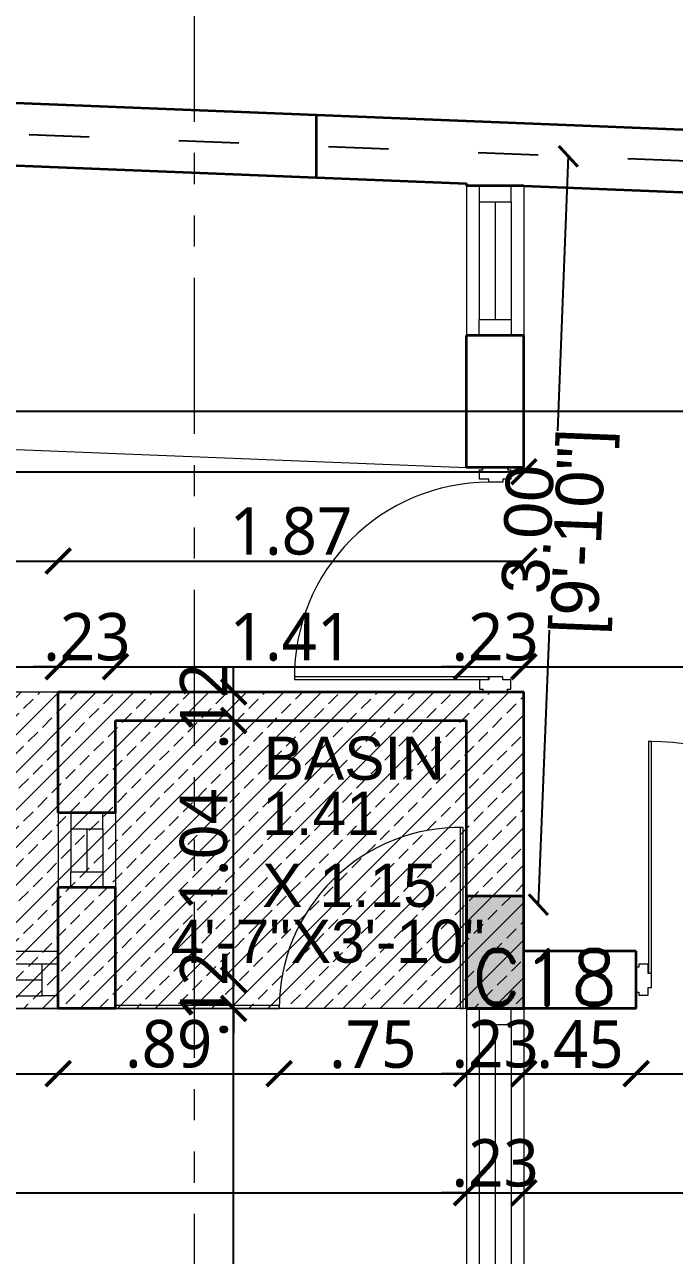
# Model space of a CAD drawing. Extents: x 2450 to 2649, y -7 to 131.
# Drawn here: x 2466.251 to 2468.853, y 123.506 to 128.436 of the extents above; entities that cross this region are included whole.
import ezdxf
from ezdxf.enums import TextEntityAlignment as Align

# ---------------------------------------------------------------- set-up
doc = ezdxf.new("R2010")
doc.units = 0
doc.header["$MEASUREMENT"] = 0
doc.header["$PDMODE"] = 34
for name, pattern in [('ACAD_ISO03W100', [30, 12, -18]), ('HIDDEN', [0.375, 0.25, -0.125]), ('PHANTOM2', [1.25, 0.625, -0.125, 0.125, -0.125, 0.125, -0.125])]:
    doc.linetypes.add(name, pattern=pattern)
doc.layers.add('BAS LINE', color=130, linetype='Continuous')
for name, color, linetype, lineweight in [('COLUMN', 5, 'Continuous', 35), ('DOOR-WINDOW', 35, 'Continuous', 13), ('KRB-R.C.C. COLUMN TEXT', 240, 'Continuous', 0), ('PLOT', 230, 'Continuous', 35), ('SECTION LINE', 3, 'PHANTOM2', 5), ('TEXT-1', 7, 'Continuous', 9), ('WALL', 30, 'Continuous', 35), ('WINDOW-LINE', 25, 'Continuous', 9)]:
    doc.layers.add(name, color=color, linetype=linetype, lineweight=lineweight)
for name, color, linetype, lineweight, true_color in [('COULMN HATCH', 7, 'Continuous', 13, 0xadadad), ('DIM_1', 7, 'Continuous', 13, 0x000000), ('flower bed', 7, 'Continuous', 20, 0x737373), ('HEATCH BEAM BOTTOM', 7, 'Continuous', 13, 0x92bdc9), ('R.C.C PROJATION', 7, 'HIDDEN', 13, 0xa32900), ('WORKING DIM', 7, 'Continuous', 15, 0x292929)]:
    doc.layers.add(name, color=color, linetype=linetype, lineweight=lineweight, true_color=true_color)
doc.styles.add('AR', font='arial.ttf')
doc.styles.add('ARIAL', font='arial.ttf')
doc.styles.add('ROMAND', font='romand.shx')
doc.styles.get("Standard").update_dxf_attribs({"font": 'malgunsl.ttf'})
doc.dimstyles.new('2310', dxfattribs={"dimtxt": 0.19, "dimasz": 0.08, "dimexe": 0.18, "dimexo": 0.0625, "dimgap": 0.005, "dimtad": 0, "dimzin": 0, "dimdsep": 46, "dimtxsty": 'AR', "dimblk": 'ARCHTICK', "dimcen": 0.09, "dimse1": 1, "dimse2": 1, "dimaunit": 1, "dimadec": 4, "dimazin": 0, "dimtfac": 1, "dimtofl": 0, "dimtmove": 0, "dimatfit": 3, "dimfxl": 0.18, "dimtolj": 1, "dimtzin": 0, "dimarcsym": 0})
doc.dimstyles.new('R07', dxfattribs={"dimtxt": 0.19, "dimasz": 0.1, "dimexe": 0.18, "dimexo": 0.0625, "dimgap": 0.02, "dimtad": 1, "dimzin": 4, "dimdsep": 46, "dimtxsty": 'Standard', "dimblk": 'ARCHTICK', "dimcen": 0, "dimse1": 1, "dimse2": 1, "dimclrd": 256, "dimclre": 48, "dimclrt": 256, "dimadec": 0, "dimazin": 0, "dimtm": 1e-09, "dimtfac": 1, "dimtix": 1, "dimtmove": 1, "dimatfit": 3, "dimfxl": 0.18, "dimtolj": 1, "dimtzin": 0, "dimlwe": 15, "dimarcsym": 0})

# ---------------------------------------------------------------- blocks, each defined once
blk = doc.blocks.new('*U24')
at = {"layer": 'WINDOW-LINE'}
for p, q in [((175536.9, -38809.01), (175536.9, -38700.03)), ((175545.9, -38809.01), (175545.9, -38700.03))]:
    blk.add_line(p, q, dxfattribs=at)
at = {"layer": 'WINDOW-LINE', "color": 35, "true_color": 0x9d754d}
for p, q in [((175538.9, -38806.51), (175538.9, -38702.53)), ((175543.9, -38806.51), (175543.9, -38702.53))]:
    blk.add_line(p, q, dxfattribs=at)
at = {"layer": 'WINDOW-LINE', "color": 4, "true_color": 0x24ffff}
blk.add_line((175541.4, -38806.51), (175541.4, -38702.53), dxfattribs=at)
at = {"layer": 'WINDOW-LINE'}
for points in [[(175536.9, -38700.03), (175545.9, -38700.03), (175545.9, -38700.03), (175536.9, -38700.03)], [(175536.9, -38809.01), (175545.9, -38809.01), (175545.9, -38809.01), (175536.9, -38809.01)]]:
    blk.add_lwpolyline(points, close=True, dxfattribs=at)
at = {"layer": 'WINDOW-LINE', "color": 35, "true_color": 0x9d754d}
for points in [[(175538.9, -38700.03), (175543.9, -38700.03), (175543.9, -38702.53), (175538.9, -38702.53)], [(175538.9, -38809.01), (175543.9, -38809.01), (175543.9, -38806.51), (175538.9, -38806.51)]]:
    blk.add_lwpolyline(points, close=True, dxfattribs=at)
blk = doc.blocks.new('*U44')
at = {"layer": 'DOOR-WINDOW'}
for points in [[(2075.8136, -39.8247), (2075.7136, -39.8247), (2075.7136, -39.8143), (2075.7011, -39.8143), (2075.7011, -39.7768), (2075.7323, -39.7768), (2075.7323, -39.7643), (2075.7886, -39.7643), (2075.7886, -39.7768), (2075.8261, -39.7768), (2075.8261, -39.8143), (2075.8136, -39.8143)], [(2076.728, -39.7755), (2075.7898, -39.7755), (2075.7898, -39.7643), (2076.728, -39.7643), (2076.728, -39.7755)]]:
    blk.add_lwpolyline(points, close=True, dxfattribs=at)
blk.add_arc((2075.7886, -39.7643), 0.9394, 359.6333, 90, dxfattribs=at)
at = {"layer": 'WINDOW-LINE'}
for p, q in [((2075.6488, -36.0147), (2075.6488, -38.8247)), ((2075.8788, -36.0147), (2075.8788, -38.8247))]:
    blk.add_line(p, q, dxfattribs=at)
at = {"layer": 'WINDOW-LINE', "color": 35, "true_color": 0x9d754d}
for p, q in [((2075.6999, -36.0786), (2075.6999, -38.7609)), ((2075.8276, -36.0786), (2075.8276, -38.7609))]:
    blk.add_line(p, q, dxfattribs=at)
at = {"layer": 'WINDOW-LINE', "color": 4, "true_color": 0x24ffff}
blk.add_line((2075.7638, -36.0786), (2075.7638, -38.7609), dxfattribs=at)
at = {"layer": 'WINDOW-LINE'}
for points in [[(2075.6488, -36.0147), (2075.8788, -36.0147), (2075.8788, -36.0147), (2075.6488, -36.0147)], [(2075.6488, -38.8247), (2075.8788, -38.8247), (2075.8788, -38.8247), (2075.6488, -38.8247)]]:
    blk.add_lwpolyline(points, close=True, dxfattribs=at)
at = {"layer": 'WINDOW-LINE', "color": 35, "true_color": 0x9d754d}
for points in [[(2075.6999, -36.0147), (2075.8276, -36.0147), (2075.8276, -36.0786), (2075.6999, -36.0786)], [(2075.6999, -38.8247), (2075.8276, -38.8247), (2075.8276, -38.7609), (2075.6999, -38.7609)]]:
    blk.add_lwpolyline(points, close=True, dxfattribs=at)
blk = doc.blocks.new('*U15')
at = {"layer": 'DOOR-WINDOW'}
for points in [[(0.0492, 0.954), (0.0492, 0.0263), (0.0605, 0.0263), (0.0605, 0.954), (0.0492, 0.954)], [(0, 0.05), (0, -0.05), (0.0105, -0.05), (0.0105, -0.0625), (0.048, -0.0625), (0.048, -0.0313), (0.0605, -0.0313), (0.0605, 0.025), (0.048, 0.025), (0.048, 0.0625), (0.0105, 0.0625), (0.0105, 0.05)], [(1.05, 0.05), (1.05, -0.05), (1.0395, -0.05), (1.0395, -0.0625), (1.002, -0.0625), (1.002, -0.0313), (0.9895, -0.0313), (0.9895, 0.025), (1.002, 0.025), (1.002, 0.0625), (1.0395, 0.0625), (1.0395, 0.05)]]:
    blk.add_lwpolyline(points, close=True, dxfattribs=at)
blk.add_arc((0.0605, 0.025), 0.929, 360, 90.3667, dxfattribs=at)
blk = doc.blocks.new('_ArchTick')
at = {"color": 0, "linetype": 'ByBlock', "const_width": 0.15}
blk.add_lwpolyline([(-0.5, -0.5), (0.5, 0.5)], dxfattribs=at)
blk = doc.blocks.new('*D3258')
at = {"layer": 'DEFPOINTS', "color": 0, "transparency": 16777216}
for p in [(2452.0549, 128.5641), (2476.1273, 128.2606), (2476.101, 127.6014)]:
    blk.add_point(p, dxfattribs=at)
at = {"layer": 'DIM_1', "color": 0, "lineweight": -2, "transparency": 16777216}
for p, q in [((2452.0813, 129.2233), (2463.4105, 128.7697)), ((2476.1273, 128.2606), (2464.7981, 128.7141))]:
    blk.add_line(p, q, dxfattribs=at)
at = {"layer": 'DIM_1', "color": 0, "lineweight": -2, "transparency": 16777216, "xscale": 0.08, "yscale": 0.08, "zscale": 0.08}
for p, rotation in [((2452.0813, 129.2233), 177.707262996254), ((2476.1273, 128.2606), 357.7072629962539)]:
    blk.add_blockref('_ArchTick', p, dxfattribs=dict(at, rotation=rotation))
at = {"layer": 'DIM_1', "color": 0, "transparency": 16777216, "char_height": 0.19, "attachment_point": 5, "rotation": 357.7073, "style": 'AR'}
for s, insert in [('\\A1;24.07', (2464.1084, 128.8439)), ('\\A1;[78\'-11 1/2"]', (2464.0992, 128.614))]:
    blk.add_mtext(s, dxfattribs=dict(at, insert=insert))
blk = doc.blocks.new('*D3266')
at = {"layer": 'DEFPOINTS', "color": 0, "transparency": 16777216}
for p in [(2468.1401, 127.9201), (2468.4281, 127.9086), (2468.0201, 124.9225)]:
    blk.add_point(p, dxfattribs=at)
at = {"layer": 'DIM_1', "color": 0, "lineweight": -2, "transparency": 16777216}
for p, q in [((2468.4281, 127.9086), (2468.3841, 126.8087)), ((2468.3081, 124.911), (2468.3521, 126.0109))]:
    blk.add_line(p, q, dxfattribs=at)
at = {"layer": 'DIM_1', "color": 0, "lineweight": -2, "transparency": 16777216, "xscale": 0.08, "yscale": 0.08, "zscale": 0.08}
for p, rotation in [((2468.4281, 127.9086), 87.70726299626045), ((2468.3081, 124.911), 267.7072629962605)]:
    blk.add_blockref('_ArchTick', p, dxfattribs=dict(at, rotation=rotation))
at = {"layer": 'DIM_1', "color": 0, "transparency": 16777216, "char_height": 0.19, "attachment_point": 5, "rotation": 87.7073, "style": 'AR'}
for s, insert in [('\\A1;[9\'-10"]', (2468.4948, 126.4047)), ('\\A1;3.00', (2468.2661, 126.4139))]:
    blk.add_mtext(s, dxfattribs=dict(at, insert=insert))
blk = doc.blocks.new('*U14')
at = {"layer": 'DOOR-WINDOW'}
for points in [[(0.0492, 0.804), (0.0492, 0.0263), (0.0605, 0.0263), (0.0605, 0.804), (0.0492, 0.804)], [(0, 0.05), (0, -0.05), (0.0105, -0.05), (0.0105, -0.0625), (0.048, -0.0625), (0.048, -0.0313), (0.0605, -0.0313), (0.0605, 0.025), (0.048, 0.025), (0.048, 0.0625), (0.0105, 0.0625), (0.0105, 0.05)], [(0.9, 0.05), (0.9, -0.05), (0.8895, -0.05), (0.8895, -0.0625), (0.852, -0.0625), (0.852, -0.0313), (0.8395, -0.0313), (0.8395, 0.025), (0.852, 0.025), (0.852, 0.0625), (0.8895, 0.0625), (0.8895, 0.05)]]:
    blk.add_lwpolyline(points, close=True, dxfattribs=at)
blk.add_arc((0.0605, 0.025), 0.779, 360, 90.3667, dxfattribs=at)
blk = doc.blocks.new('*U49')
at = {"layer": 'WINDOW-LINE'}
for p, q in [((175536.9, -38711.77), (175536.9, -38700.03)), ((175545.9, -38711.77), (175545.9, -38700.03))]:
    blk.add_line(p, q, dxfattribs=at)
at = {"layer": 'WINDOW-LINE', "color": 35, "true_color": 0x9d754d}
for p, q in [((175538.9, -38709.27), (175538.9, -38702.53)), ((175543.9, -38709.27), (175543.9, -38702.53))]:
    blk.add_line(p, q, dxfattribs=at)
at = {"layer": 'WINDOW-LINE', "color": 4, "true_color": 0x24ffff}
blk.add_line((175541.4, -38709.27), (175541.4, -38702.53), dxfattribs=at)
at = {"layer": 'WINDOW-LINE'}
for points in [[(175536.9, -38700.03), (175545.9, -38700.03), (175545.9, -38700.03), (175536.9, -38700.03)], [(175536.9, -38711.77), (175545.9, -38711.77), (175545.9, -38711.77), (175536.9, -38711.77)]]:
    blk.add_lwpolyline(points, close=True, dxfattribs=at)
at = {"layer": 'WINDOW-LINE', "color": 35, "true_color": 0x9d754d}
for points in [[(175538.9, -38700.03), (175543.9, -38700.03), (175543.9, -38702.53), (175538.9, -38702.53)], [(175538.9, -38711.77), (175543.9, -38711.77), (175543.9, -38709.27), (175538.9, -38709.27)]]:
    blk.add_lwpolyline(points, close=True, dxfattribs=at)
blk = doc.blocks.new('*U51')
at = {"layer": 'WINDOW-LINE'}
for p, q in [((175536.9, -38711.77), (175536.9, -38688.29)), ((175545.9, -38711.77), (175545.9, -38688.29))]:
    blk.add_line(p, q, dxfattribs=at)
at = {"layer": 'WINDOW-LINE', "color": 35, "true_color": 0x9d754d}
for p, q in [((175538.9, -38709.27), (175538.9, -38690.79)), ((175543.9, -38709.27), (175543.9, -38690.79))]:
    blk.add_line(p, q, dxfattribs=at)
at = {"layer": 'WINDOW-LINE', "color": 4, "true_color": 0x24ffff}
blk.add_line((175541.4, -38709.27), (175541.4, -38690.79), dxfattribs=at)
at = {"layer": 'WINDOW-LINE'}
for points in [[(175536.9, -38688.29), (175545.9, -38688.29), (175545.9, -38688.29), (175536.9, -38688.29)], [(175536.9, -38711.77), (175545.9, -38711.77), (175545.9, -38711.77), (175536.9, -38711.77)]]:
    blk.add_lwpolyline(points, close=True, dxfattribs=at)
at = {"layer": 'WINDOW-LINE', "color": 35, "true_color": 0x9d754d}
for points in [[(175538.9, -38688.29), (175543.9, -38688.29), (175543.9, -38690.79), (175538.9, -38690.79)], [(175538.9, -38711.77), (175543.9, -38711.77), (175543.9, -38709.27), (175538.9, -38709.27)]]:
    blk.add_lwpolyline(points, close=True, dxfattribs=at)
blk = doc.blocks.new('*D3576')
at = {"layer": 'DEFPOINTS', "color": 0, "transparency": 16777216}
for p in [(2466.3851, 125.8642), (2463.6001, 124.4952), (2466.3851, 124.4952)]:
    blk.add_point(p, dxfattribs=at)
at = {"layer": 'WORKING DIM', "lineweight": -2, "transparency": 16777216}
blk.add_line((2463.6001, 125.8642), (2466.3851, 125.8642), dxfattribs=at)
at = {"layer": 'WORKING DIM', "lineweight": -2, "transparency": 16777216, "xscale": 0.1, "yscale": 0.1, "zscale": 0.1, "rotation": 180}
blk.add_blockref('_ArchTick', (2463.6001, 125.8642), dxfattribs=at)
at = {"layer": 'WORKING DIM', "lineweight": -2, "transparency": 16777216, "xscale": 0.1, "yscale": 0.1, "zscale": 0.1}
blk.add_blockref('_ArchTick', (2466.3851, 125.8642), dxfattribs=at)
at = {"layer": 'WORKING DIM', "transparency": 16777216, "insert": (2464.9926, 125.9824), "char_height": 0.19, "attachment_point": 5}
blk.add_mtext('\\A1;2.79', dxfattribs=at)
blk = doc.blocks.new('*D3577')
at = {"layer": 'DEFPOINTS', "color": 0, "transparency": 16777216}
for p in [(2466.6151, 125.8642), (2466.6151, 125.4637), (2466.3851, 124.4952)]:
    blk.add_point(p, dxfattribs=at)
at = {"layer": 'WORKING DIM', "lineweight": -2, "transparency": 16777216}
for p, q in [((2466.3851, 125.8642), (2466.2851, 125.8642)), ((2466.3851, 125.8642), (2466.6151, 125.8642)), ((2466.6151, 125.8642), (2466.7151, 125.8642))]:
    blk.add_line(p, q, dxfattribs=at)
at = {"layer": 'WORKING DIM', "lineweight": -2, "transparency": 16777216, "xscale": 0.1, "yscale": 0.1, "zscale": 0.1}
blk.add_blockref('_ArchTick', (2466.3851, 125.8642), dxfattribs=at)
at = {"layer": 'WORKING DIM', "lineweight": -2, "transparency": 16777216, "xscale": 0.1, "yscale": 0.1, "zscale": 0.1, "rotation": 180}
blk.add_blockref('_ArchTick', (2466.6151, 125.8642), dxfattribs=at)
at = {"layer": 'WORKING DIM', "transparency": 16777216, "insert": (2466.5001, 125.9825), "char_height": 0.19, "attachment_point": 5}
blk.add_mtext('\\A1;.23', dxfattribs=at)
blk = doc.blocks.new('*D3578')
at = {"layer": 'DEFPOINTS', "color": 0, "transparency": 16777216}
for p in [(2468.0201, 125.8642), (2468.0201, 125.6482), (2466.6151, 125.4637)]:
    blk.add_point(p, dxfattribs=at)
at = {"layer": 'WORKING DIM', "lineweight": -2, "transparency": 16777216}
blk.add_line((2466.6151, 125.8642), (2468.0201, 125.8642), dxfattribs=at)
at = {"layer": 'WORKING DIM', "lineweight": -2, "transparency": 16777216, "xscale": 0.1, "yscale": 0.1, "zscale": 0.1, "rotation": 180}
blk.add_blockref('_ArchTick', (2466.6151, 125.8642), dxfattribs=at)
at = {"layer": 'WORKING DIM', "lineweight": -2, "transparency": 16777216, "xscale": 0.1, "yscale": 0.1, "zscale": 0.1}
blk.add_blockref('_ArchTick', (2468.0201, 125.8642), dxfattribs=at)
at = {"layer": 'WORKING DIM', "transparency": 16777216, "insert": (2467.3176, 125.9827), "char_height": 0.19, "attachment_point": 5}
blk.add_mtext('\\A1;1.41', dxfattribs=at)
blk = doc.blocks.new('*D3579')
at = {"layer": 'DEFPOINTS', "color": 0, "transparency": 16777216}
for p in [(2468.2501, 125.8642), (2468.0201, 125.6482), (2468.2501, 125.6482)]:
    blk.add_point(p, dxfattribs=at)
at = {"layer": 'WORKING DIM', "lineweight": -2, "transparency": 16777216}
for p, q in [((2468.0201, 125.8642), (2467.9201, 125.8642)), ((2468.0201, 125.8642), (2468.2501, 125.8642)), ((2468.2501, 125.8642), (2468.3501, 125.8642))]:
    blk.add_line(p, q, dxfattribs=at)
at = {"layer": 'WORKING DIM', "lineweight": -2, "transparency": 16777216, "xscale": 0.1, "yscale": 0.1, "zscale": 0.1}
blk.add_blockref('_ArchTick', (2468.0201, 125.8642), dxfattribs=at)
at = {"layer": 'WORKING DIM', "lineweight": -2, "transparency": 16777216, "xscale": 0.1, "yscale": 0.1, "zscale": 0.1, "rotation": 180}
blk.add_blockref('_ArchTick', (2468.2501, 125.8642), dxfattribs=at)
at = {"layer": 'WORKING DIM', "transparency": 16777216, "insert": (2468.1351, 125.9825), "char_height": 0.19, "attachment_point": 5}
blk.add_mtext('\\A1;.23', dxfattribs=at)
blk = doc.blocks.new('*D3580')
at = {"layer": 'DEFPOINTS', "color": 0, "transparency": 16777216}
for p in [(2472.8201, 125.8642), (2468.2501, 125.6482), (2472.8201, 125.2072)]:
    blk.add_point(p, dxfattribs=at)
at = {"layer": 'WORKING DIM', "lineweight": -2, "transparency": 16777216}
blk.add_line((2468.2501, 125.8642), (2472.8201, 125.8642), dxfattribs=at)
at = {"layer": 'WORKING DIM', "lineweight": -2, "transparency": 16777216, "xscale": 0.1, "yscale": 0.1, "zscale": 0.1, "rotation": 180}
blk.add_blockref('_ArchTick', (2468.2501, 125.8642), dxfattribs=at)
at = {"layer": 'WORKING DIM', "lineweight": -2, "transparency": 16777216, "xscale": 0.1, "yscale": 0.1, "zscale": 0.1}
blk.add_blockref('_ArchTick', (2472.8201, 125.8642), dxfattribs=at)
at = {"layer": 'WORKING DIM', "transparency": 16777216, "insert": (2470.5351, 125.9808), "char_height": 0.19, "attachment_point": 5}
blk.add_mtext('\\A1;4.57', dxfattribs=at)
blk = doc.blocks.new('*D3585')
at = {"layer": 'DEFPOINTS', "color": 0, "transparency": 16777216}
for p in [(2466.3851, 126.2874), (2463.6001, 125.7632), (2466.3851, 125.7632)]:
    blk.add_point(p, dxfattribs=at)
at = {"layer": 'WORKING DIM', "lineweight": -2, "transparency": 16777216}
blk.add_line((2463.6001, 126.2874), (2466.3851, 126.2874), dxfattribs=at)
at = {"layer": 'WORKING DIM', "lineweight": -2, "transparency": 16777216, "xscale": 0.1, "yscale": 0.1, "zscale": 0.1, "rotation": 180}
blk.add_blockref('_ArchTick', (2463.6001, 126.2874), dxfattribs=at)
at = {"layer": 'WORKING DIM', "lineweight": -2, "transparency": 16777216, "xscale": 0.1, "yscale": 0.1, "zscale": 0.1}
blk.add_blockref('_ArchTick', (2466.3851, 126.2874), dxfattribs=at)
at = {"layer": 'WORKING DIM', "transparency": 16777216, "insert": (2464.9926, 126.4057), "char_height": 0.19, "attachment_point": 5}
blk.add_mtext('\\A1;2.79', dxfattribs=at)
blk = doc.blocks.new('*D3586')
at = {"layer": 'DEFPOINTS', "color": 0, "transparency": 16777216}
for p in [(2468.2501, 126.2874), (2466.3851, 125.7632), (2468.2501, 125.7632)]:
    blk.add_point(p, dxfattribs=at)
at = {"layer": 'WORKING DIM', "lineweight": -2, "transparency": 16777216}
blk.add_line((2466.3851, 126.2874), (2468.2501, 126.2874), dxfattribs=at)
at = {"layer": 'WORKING DIM', "lineweight": -2, "transparency": 16777216, "xscale": 0.1, "yscale": 0.1, "zscale": 0.1, "rotation": 180}
blk.add_blockref('_ArchTick', (2466.3851, 126.2874), dxfattribs=at)
at = {"layer": 'WORKING DIM', "lineweight": -2, "transparency": 16777216, "xscale": 0.1, "yscale": 0.1, "zscale": 0.1}
blk.add_blockref('_ArchTick', (2468.2501, 126.2874), dxfattribs=at)
at = {"layer": 'WORKING DIM', "transparency": 16777216, "insert": (2467.3176, 126.4062), "char_height": 0.19, "attachment_point": 5}
blk.add_mtext('\\A1;1.87', dxfattribs=at)
blk = doc.blocks.new('*D3587')
at = {"layer": 'DEFPOINTS', "color": 0, "transparency": 16777216}
for p in [(2468.2501, 126.6449), (2455.1828, 125.7632), (2468.2501, 125.7632)]:
    blk.add_point(p, dxfattribs=at)
at = {"layer": 'WORKING DIM', "lineweight": -2, "transparency": 16777216}
blk.add_line((2455.1828, 126.6449), (2468.2501, 126.6449), dxfattribs=at)
at = {"layer": 'WORKING DIM', "lineweight": -2, "transparency": 16777216, "xscale": 0.1, "yscale": 0.1, "zscale": 0.1, "rotation": 180}
blk.add_blockref('_ArchTick', (2455.1828, 126.6449), dxfattribs=at)
at = {"layer": 'WORKING DIM', "lineweight": -2, "transparency": 16777216, "xscale": 0.1, "yscale": 0.1, "zscale": 0.1}
blk.add_blockref('_ArchTick', (2468.2501, 126.6449), dxfattribs=at)
at = {"layer": 'WORKING DIM', "transparency": 16777216, "insert": (2461.7165, 126.7637), "char_height": 0.19, "attachment_point": 5}
blk.add_mtext('\\A1;13.07', dxfattribs=at)
blk = doc.blocks.new('*D3391')
at = {"layer": 'DEFPOINTS', "color": 0, "transparency": 16777216}
for p in [(2463.6001, 124.4952), (2466.3851, 124.4952), (2466.3851, 124.2338)]:
    blk.add_point(p, dxfattribs=at)
at = {"layer": 'WORKING DIM', "lineweight": -2, "transparency": 16777216}
blk.add_line((2463.6001, 124.2338), (2466.3851, 124.2338), dxfattribs=at)
at = {"layer": 'WORKING DIM', "lineweight": -2, "transparency": 16777216, "xscale": 0.1, "yscale": 0.1, "zscale": 0.1, "rotation": 180}
blk.add_blockref('_ArchTick', (2463.6001, 124.2338), dxfattribs=at)
at = {"layer": 'WORKING DIM', "lineweight": -2, "transparency": 16777216, "xscale": 0.1, "yscale": 0.1, "zscale": 0.1}
blk.add_blockref('_ArchTick', (2466.3851, 124.2338), dxfattribs=at)
at = {"layer": 'WORKING DIM', "transparency": 16777216, "insert": (2464.9926, 124.352), "char_height": 0.19, "attachment_point": 5}
blk.add_mtext('\\A1;2.79', dxfattribs=at)
blk = doc.blocks.new('*D3392')
at = {"layer": 'DEFPOINTS', "color": 0, "transparency": 16777216}
for p in [(2467.2701, 124.5527), (2466.3851, 124.4952), (2467.2701, 124.2338)]:
    blk.add_point(p, dxfattribs=at)
at = {"layer": 'WORKING DIM', "lineweight": -2, "transparency": 16777216}
blk.add_line((2466.3851, 124.2338), (2467.2701, 124.2338), dxfattribs=at)
at = {"layer": 'WORKING DIM', "lineweight": -2, "transparency": 16777216, "xscale": 0.1, "yscale": 0.1, "zscale": 0.1, "rotation": 180}
blk.add_blockref('_ArchTick', (2466.3851, 124.2338), dxfattribs=at)
at = {"layer": 'WORKING DIM', "lineweight": -2, "transparency": 16777216, "xscale": 0.1, "yscale": 0.1, "zscale": 0.1}
blk.add_blockref('_ArchTick', (2467.2701, 124.2338), dxfattribs=at)
at = {"layer": 'WORKING DIM', "transparency": 16777216, "insert": (2466.8276, 124.3521), "char_height": 0.19, "attachment_point": 5}
blk.add_mtext('\\A1;.89', dxfattribs=at)
blk = doc.blocks.new('*D3393')
at = {"layer": 'DEFPOINTS', "color": 0, "transparency": 16777216}
for p in [(2467.2701, 124.5527), (2468.0201, 124.5527), (2468.0201, 124.2338)]:
    blk.add_point(p, dxfattribs=at)
at = {"layer": 'WORKING DIM', "lineweight": -2, "transparency": 16777216}
blk.add_line((2467.2701, 124.2338), (2468.0201, 124.2338), dxfattribs=at)
at = {"layer": 'WORKING DIM', "lineweight": -2, "transparency": 16777216, "xscale": 0.1, "yscale": 0.1, "zscale": 0.1, "rotation": 180}
blk.add_blockref('_ArchTick', (2467.2701, 124.2338), dxfattribs=at)
at = {"layer": 'WORKING DIM', "lineweight": -2, "transparency": 16777216, "xscale": 0.1, "yscale": 0.1, "zscale": 0.1}
blk.add_blockref('_ArchTick', (2468.0201, 124.2338), dxfattribs=at)
at = {"layer": 'WORKING DIM', "transparency": 16777216, "insert": (2467.6451, 124.3504), "char_height": 0.19, "attachment_point": 5}
blk.add_mtext('\\A1;.75', dxfattribs=at)
blk = doc.blocks.new('*D3394')
at = {"layer": 'DEFPOINTS', "color": 0, "transparency": 16777216}
for p in [(2468.0201, 124.5527), (2468.2501, 124.5527), (2468.2501, 124.2338)]:
    blk.add_point(p, dxfattribs=at)
at = {"layer": 'WORKING DIM', "lineweight": -2, "transparency": 16777216}
for p, q in [((2468.0201, 124.2338), (2467.9201, 124.2338)), ((2468.0201, 124.2338), (2468.2501, 124.2338)), ((2468.2501, 124.2338), (2468.3501, 124.2338))]:
    blk.add_line(p, q, dxfattribs=at)
at = {"layer": 'WORKING DIM', "lineweight": -2, "transparency": 16777216, "xscale": 0.1, "yscale": 0.1, "zscale": 0.1}
blk.add_blockref('_ArchTick', (2468.0201, 124.2338), dxfattribs=at)
at = {"layer": 'WORKING DIM', "lineweight": -2, "transparency": 16777216, "xscale": 0.1, "yscale": 0.1, "zscale": 0.1, "rotation": 180}
blk.add_blockref('_ArchTick', (2468.2501, 124.2338), dxfattribs=at)
at = {"layer": 'WORKING DIM', "transparency": 16777216, "insert": (2468.1351, 124.3521), "char_height": 0.19, "attachment_point": 5}
blk.add_mtext('\\A1;.23', dxfattribs=at)
blk = doc.blocks.new('*D3395')
at = {"layer": 'DEFPOINTS', "color": 0, "transparency": 16777216}
for p in [(2468.2501, 124.5527), (2468.7001, 124.4952), (2468.7001, 124.2338)]:
    blk.add_point(p, dxfattribs=at)
at = {"layer": 'WORKING DIM', "lineweight": -2, "transparency": 16777216}
blk.add_line((2468.2501, 124.2338), (2468.7001, 124.2338), dxfattribs=at)
at = {"layer": 'WORKING DIM', "lineweight": -2, "transparency": 16777216, "xscale": 0.1, "yscale": 0.1, "zscale": 0.1, "rotation": 180}
blk.add_blockref('_ArchTick', (2468.2501, 124.2338), dxfattribs=at)
at = {"layer": 'WORKING DIM', "lineweight": -2, "transparency": 16777216, "xscale": 0.1, "yscale": 0.1, "zscale": 0.1}
blk.add_blockref('_ArchTick', (2468.7001, 124.2338), dxfattribs=at)
at = {"layer": 'WORKING DIM', "transparency": 16777216, "insert": (2468.4751, 124.3504), "char_height": 0.19, "attachment_point": 5}
blk.add_mtext('\\A1;.45', dxfattribs=at)
blk = doc.blocks.new('*D3396')
at = {"layer": 'DEFPOINTS', "color": 0, "transparency": 16777216}
for p in [(2468.7001, 124.4952), (2469.7501, 124.4952), (2469.7501, 124.2338)]:
    blk.add_point(p, dxfattribs=at)
at = {"layer": 'WORKING DIM', "lineweight": -2, "transparency": 16777216}
blk.add_line((2468.7001, 124.2338), (2469.7501, 124.2338), dxfattribs=at)
at = {"layer": 'WORKING DIM', "lineweight": -2, "transparency": 16777216, "xscale": 0.1, "yscale": 0.1, "zscale": 0.1, "rotation": 180}
blk.add_blockref('_ArchTick', (2468.7001, 124.2338), dxfattribs=at)
at = {"layer": 'WORKING DIM', "lineweight": -2, "transparency": 16777216, "xscale": 0.1, "yscale": 0.1, "zscale": 0.1}
blk.add_blockref('_ArchTick', (2469.7501, 124.2338), dxfattribs=at)
at = {"layer": 'WORKING DIM', "transparency": 16777216, "insert": (2469.2251, 124.3526), "char_height": 0.19, "attachment_point": 5}
blk.add_mtext('\\A1;1.05', dxfattribs=at)
blk = doc.blocks.new('*D3405')
at = {"layer": 'DEFPOINTS', "color": 0, "transparency": 16777216}
for p in [(2463.1501, 124.4952), (2468.0201, 124.4952), (2468.0201, 123.7567)]:
    blk.add_point(p, dxfattribs=at)
at = {"layer": 'WORKING DIM', "lineweight": -2, "transparency": 16777216}
blk.add_line((2463.1501, 123.7567), (2468.0201, 123.7567), dxfattribs=at)
at = {"layer": 'WORKING DIM', "lineweight": -2, "transparency": 16777216, "xscale": 0.1, "yscale": 0.1, "zscale": 0.1, "rotation": 180}
blk.add_blockref('_ArchTick', (2463.1501, 123.7567), dxfattribs=at)
at = {"layer": 'WORKING DIM', "lineweight": -2, "transparency": 16777216, "xscale": 0.1, "yscale": 0.1, "zscale": 0.1}
blk.add_blockref('_ArchTick', (2468.0201, 123.7567), dxfattribs=at)
at = {"layer": 'WORKING DIM', "transparency": 16777216, "insert": (2465.5851, 123.875), "char_height": 0.19, "attachment_point": 5}
blk.add_mtext('\\A1;4.87', dxfattribs=at)
blk = doc.blocks.new('*D3406')
at = {"layer": 'DEFPOINTS', "color": 0, "transparency": 16777216}
for p in [(2468.0201, 124.4952), (2468.2501, 124.4952), (2468.2501, 123.7567)]:
    blk.add_point(p, dxfattribs=at)
at = {"layer": 'WORKING DIM', "lineweight": -2, "transparency": 16777216}
for p, q in [((2468.0201, 123.7567), (2467.9201, 123.7567)), ((2468.0201, 123.7567), (2468.2501, 123.7567)), ((2468.2501, 123.7567), (2468.3501, 123.7567))]:
    blk.add_line(p, q, dxfattribs=at)
at = {"layer": 'WORKING DIM', "lineweight": -2, "transparency": 16777216, "xscale": 0.1, "yscale": 0.1, "zscale": 0.1}
blk.add_blockref('_ArchTick', (2468.0201, 123.7567), dxfattribs=at)
at = {"layer": 'WORKING DIM', "lineweight": -2, "transparency": 16777216, "xscale": 0.1, "yscale": 0.1, "zscale": 0.1, "rotation": 180}
blk.add_blockref('_ArchTick', (2468.2501, 123.7567), dxfattribs=at)
at = {"layer": 'WORKING DIM', "transparency": 16777216, "insert": (2468.1351, 123.875), "char_height": 0.19, "attachment_point": 5}
blk.add_mtext('\\A1;.23', dxfattribs=at)
blk = doc.blocks.new('*D3407')
at = {"layer": 'DEFPOINTS', "color": 0, "transparency": 16777216}
for p in [(2468.2501, 124.4952), (2472.8201, 124.2002), (2472.8201, 123.7567)]:
    blk.add_point(p, dxfattribs=at)
at = {"layer": 'WORKING DIM', "lineweight": -2, "transparency": 16777216}
blk.add_line((2468.2501, 123.7567), (2472.8201, 123.7567), dxfattribs=at)
at = {"layer": 'WORKING DIM', "lineweight": -2, "transparency": 16777216, "xscale": 0.1, "yscale": 0.1, "zscale": 0.1, "rotation": 180}
blk.add_blockref('_ArchTick', (2468.2501, 123.7567), dxfattribs=at)
at = {"layer": 'WORKING DIM', "lineweight": -2, "transparency": 16777216, "xscale": 0.1, "yscale": 0.1, "zscale": 0.1}
blk.add_blockref('_ArchTick', (2472.8201, 123.7567), dxfattribs=at)
at = {"layer": 'WORKING DIM', "transparency": 16777216, "insert": (2470.5351, 123.8733), "char_height": 0.19, "attachment_point": 5}
blk.add_mtext('\\A1;4.57', dxfattribs=at)
blk = doc.blocks.new('*D3474')
at = {"layer": 'DEFPOINTS', "color": 0, "transparency": 16777216}
for p in [(2466.8276, 124.4952), (2467.0878, 124.4952), (2466.5001, 120.6852)]:
    blk.add_point(p, dxfattribs=at)
at = {"layer": 'WORKING DIM', "lineweight": -2, "transparency": 16777216}
blk.add_line((2467.0878, 120.6852), (2467.0878, 124.4952), dxfattribs=at)
at = {"layer": 'WORKING DIM', "lineweight": -2, "transparency": 16777216, "xscale": 0.1, "yscale": 0.1, "zscale": 0.1}
for p, rotation in [((2467.0878, 124.4952), 90), ((2467.0878, 120.6852), 270)]:
    blk.add_blockref('_ArchTick', p, dxfattribs=dict(at, rotation=rotation))
at = {"layer": 'WORKING DIM', "transparency": 16777216, "insert": (2466.969, 122.5902), "char_height": 0.19, "attachment_point": 5, "rotation": 90}
blk.add_mtext('\\A1;3.81', dxfattribs=at)
blk = doc.blocks.new('*D3475')
at = {"layer": 'DEFPOINTS', "color": 0, "transparency": 16777216}
for p in [(2466.6151, 124.6102), (2467.0878, 124.6102), (2466.8276, 124.4952)]:
    blk.add_point(p, dxfattribs=at)
at = {"layer": 'WORKING DIM', "lineweight": -2, "transparency": 16777216}
for p, q in [((2467.0878, 124.6102), (2467.0878, 124.7102)), ((2467.0878, 124.4952), (2467.0878, 124.6102)), ((2467.0878, 124.4952), (2467.0878, 124.3952))]:
    blk.add_line(p, q, dxfattribs=at)
at = {"layer": 'WORKING DIM', "lineweight": -2, "transparency": 16777216, "xscale": 0.1, "yscale": 0.1, "zscale": 0.1}
for p, rotation in [((2467.0878, 124.6102), 270), ((2467.0878, 124.4952), 90)]:
    blk.add_blockref('_ArchTick', p, dxfattribs=dict(at, rotation=rotation))
at = {"layer": 'WORKING DIM', "transparency": 16777216, "insert": (2466.9693, 124.5527), "char_height": 0.19, "attachment_point": 5, "rotation": 90}
blk.add_mtext('\\A1;.12', dxfattribs=at)
blk = doc.blocks.new('*D3476')
at = {"layer": 'DEFPOINTS', "color": 0, "transparency": 16777216}
for p in [(2466.6151, 125.6482), (2467.0878, 125.6482), (2466.6151, 124.6102)]:
    blk.add_point(p, dxfattribs=at)
at = {"layer": 'WORKING DIM', "lineweight": -2, "transparency": 16777216}
blk.add_line((2467.0878, 124.6102), (2467.0878, 125.6482), dxfattribs=at)
at = {"layer": 'WORKING DIM', "lineweight": -2, "transparency": 16777216, "xscale": 0.1, "yscale": 0.1, "zscale": 0.1}
for p, rotation in [((2467.0878, 125.6482), 90), ((2467.0878, 124.6102), 270)]:
    blk.add_blockref('_ArchTick', p, dxfattribs=dict(at, rotation=rotation))
at = {"layer": 'WORKING DIM', "transparency": 16777216, "insert": (2466.969, 125.1292), "char_height": 0.19, "attachment_point": 5, "rotation": 90}
blk.add_mtext('\\A1;1.04', dxfattribs=at)
blk = doc.blocks.new('*D3477')
at = {"layer": 'DEFPOINTS', "color": 0, "transparency": 16777216}
for p in [(2466.6151, 125.7632), (2467.0878, 125.7632), (2466.6151, 125.6482)]:
    blk.add_point(p, dxfattribs=at)
at = {"layer": 'WORKING DIM', "lineweight": -2, "transparency": 16777216}
for p, q in [((2467.0878, 125.7632), (2467.0878, 125.8632)), ((2467.0878, 125.6482), (2467.0878, 125.7632)), ((2467.0878, 125.6482), (2467.0878, 125.5482))]:
    blk.add_line(p, q, dxfattribs=at)
at = {"layer": 'WORKING DIM', "lineweight": -2, "transparency": 16777216, "xscale": 0.1, "yscale": 0.1, "zscale": 0.1}
for p, rotation in [((2467.0878, 125.7632), 270), ((2467.0878, 125.6482), 90)]:
    blk.add_blockref('_ArchTick', p, dxfattribs=dict(at, rotation=rotation))
at = {"layer": 'WORKING DIM', "transparency": 16777216, "insert": (2466.9693, 125.7057), "char_height": 0.19, "attachment_point": 5, "rotation": 90}
blk.add_mtext('\\A1;.12', dxfattribs=at)
blk = doc.blocks.new('*D3838')
at = {"layer": 'DEFPOINTS', "color": 0, "transparency": 16777216}
for p in [(2473.0501, 126.8877), (2455.1828, 125.7632), (2473.0501, 124.7252)]:
    blk.add_point(p, dxfattribs=at)
at = {"layer": 'WORKING DIM', "lineweight": -2, "transparency": 16777216}
blk.add_line((2455.1828, 126.8877), (2473.0501, 126.8877), dxfattribs=at)
at = {"layer": 'WORKING DIM', "lineweight": -2, "transparency": 16777216, "xscale": 0.1, "yscale": 0.1, "zscale": 0.1, "rotation": 180}
blk.add_blockref('_ArchTick', (2455.1828, 126.8877), dxfattribs=at)
at = {"layer": 'WORKING DIM', "lineweight": -2, "transparency": 16777216, "xscale": 0.1, "yscale": 0.1, "zscale": 0.1}
blk.add_blockref('_ArchTick', (2473.0501, 126.8877), dxfattribs=at)
at = {"layer": 'WORKING DIM', "transparency": 16777216, "insert": (2464.1165, 127.0065), "char_height": 0.19, "attachment_point": 5}
blk.add_mtext('\\A1;17.87', dxfattribs=at)

msp = doc.modelspace()

# ---------------------------------------------------------------- hatches: boundary and pattern name
at = {"layer": 'COULMN HATCH', "ltscale": 0.001}
h = msp.add_hatch(color=256, dxfattribs=at)
h.dxf.hatch_style = 1
h.paths.add_polyline_path([(2460.5928, 125.1652), (2460.8228, 125.1652), (2460.8228, 124.6402), (2460.5928, 124.6402)])
h.paths.add_polyline_path([(2455.1828, 125.4602), (2455.4128, 125.4602), (2455.4128, 124.9352), (2455.1828, 124.9352)])
h.paths.add_polyline_path([(2460.8228, 120.4552), (2460.5928, 120.4552), (2460.5928, 121.2052), (2460.8228, 121.2052)])
h.paths.add_polyline_path([(2455.1828, 120.6852), (2455.4128, 120.6852), (2455.4128, 120.0852), (2455.1828, 120.0852)])
h.paths.add_polyline_path([(2460.8228, 117.8102), (2460.5928, 117.8102), (2460.5928, 118.5602), (2460.8228, 118.5602)])
h.paths.add_polyline_path([(2455.1828, 118.6352), (2455.4128, 118.6352), (2455.4128, 118.1102), (2455.1828, 118.1102)])
h.paths.add_polyline_path([(2460.5928, 114.2302), (2460.8228, 114.2302), (2460.8228, 113.6302), (2460.5928, 113.6302)])
h.paths.add_polyline_path([(2455.7828, 113.8602), (2455.7828, 113.6302), (2455.1828, 113.6302), (2455.1828, 113.8602)])
h.paths.add_polyline_path([(2465.2201, 115.0852), (2465.2201, 114.8552), (2464.4701, 114.8552), (2464.4701, 115.0852)])
h.paths.add_polyline_path([(2464.4701, 110.8752), (2464.7001, 110.8752), (2464.7001, 110.2752), (2464.4701, 110.2752)])
h.paths.add_polyline_path([(2472.8201, 115.0852), (2473.0501, 115.0852), (2473.0501, 114.5602), (2472.8201, 114.5602)])
h.paths.add_polyline_path([(2470.1301, 115.0852), (2470.1301, 114.8552), (2469.5301, 114.8552), (2469.5301, 115.0852)])
h.paths.add_polyline_path([(2469.9001, 110.8752), (2470.1301, 110.8752), (2470.1301, 110.2752), (2469.9001, 110.2752)])
h.paths.add_polyline_path([(2473.0501, 124.2002), (2472.8201, 124.2002), (2472.8201, 124.7252), (2473.0501, 124.7252)])
h.paths.add_polyline_path([(2472.8201, 121.0552), (2473.0501, 121.0552), (2473.0501, 120.4552), (2472.8201, 120.4552)])
h.paths.add_polyline_path([(2468.0201, 124.9452), (2468.0201, 124.4952), (2468.2501, 124.4952), (2468.2501, 124.9452)])
h.paths.add_polyline_path([(2463.5601, 124.7252), (2463.5601, 124.4952), (2463.0351, 124.4952), (2463.0351, 124.7252)])
h.paths.add_polyline_path([(2467.7201, 120.4552), (2467.7201, 120.6852), (2468.4701, 120.6852), (2468.4701, 120.4552)])
h.paths.add_polyline_path([(2463.1501, 120.4552), (2462.9201, 120.4552), (2462.9201, 121.2052), (2463.1501, 121.2052)])
at = {"layer": 'HEATCH BEAM BOTTOM', "ltscale": 10}
h = msp.add_hatch(dxfattribs=at)
h.set_pattern_fill('ANSI33', color=256, scale=0.424953)
h.set_pattern_definition([(45, (522.84511, 170.54396), (-0.075121827, 0.075121827), []), (45, (522.92023, 170.54396), (-0.075121827, 0.075121827), [0.0531191533, -0.0265595766])])
h.paths.add_polyline_path([(2463.6001, 125.7632), (2468.2501, 125.7632), (2468.2501, 124.4952), (2463.6001, 124.4952)])

# ---------------------------------------------------------------- linework, layer by layer
at = {"layer": 'BAS LINE', "color": 7, "linetype": 'ACAD_ISO03W100', "lineweight": 25, "ltscale": 0.02}
msp.add_lwpolyline([(2452.0549, 128.5641), (2452.1457, 107.1959), (2462.4469, 107.2154), (2464.1003, 107.2247), (2466.8858, 107.2291), (2467.5572, 107.2237), (2476.0943, 107.0716), (2476.101, 127.6014)], close=True, dxfattribs=at)
at = {"layer": 'COLUMN'}
msp.add_lwpolyline([(2468.0201, 124.9452), (2468.0201, 124.4952), (2468.2501, 124.4952), (2468.2501, 124.4952), (2468.2501, 124.4952), (2468.2501, 124.9452), (2468.0201, 124.9452)], dxfattribs=at)
at = {"layer": 'DOOR-WINDOW', "color": 152, "true_color": 0x2776bb}
msp.add_lwpolyline([(2467.9952, 125.2204), (2467.9952, 124.4952), (2468.0071, 124.4952), (2468.0071, 125.2203)], dxfattribs=at)
msp.add_lwpolyline([(2466.6151, 124.4952), (2467.2701, 124.4952), (2467.2701, 124.5071), (2466.6151, 124.5071)], close=True, dxfattribs=at)
msp.add_arc((2467.9952, 124.4952), 0.7252, 89.0638, 180, dxfattribs=at)
at = {"layer": 'flower bed'}
msp.add_lwpolyline([(2455.4128, 127.167), (2468.0851, 126.6597)], dxfattribs=at)
at = {"layer": 'HEATCH BEAM BOTTOM'}
msp.add_lwpolyline([(2463.6001, 125.7632), (2468.2501, 125.7632), (2468.2501, 124.4952), (2463.6001, 124.4952)], close=True, dxfattribs=at)
at = {"layer": 'PLOT', "ltscale": 0.1, "flags": 128}
for points in [[(2451.9957, 107.1956), (2451.9044, 128.6953), (2467.4201, 128.0741)], [(2452.2957, 107.194), (2452.2055, 128.433), (2467.4201, 127.8239)]]:
    msp.add_lwpolyline(points, dxfattribs=at)
at = {"layer": 'R.C.C PROJATION'}
msp.add_line((2463.6001, 125.7632), (2466.3851, 125.7632), dxfattribs=at)
at = {"layer": 'SECTION LINE'}
msp.add_lwpolyline([(2468.1987, 105.547), (2466.9311, 105.547), (2466.9311, 129.8463), (2467.9913, 129.8463)], dxfattribs=at)
at = {"layer": 'WALL'}
for p, q in [((2467.4201, 127.8239), (2467.4201, 128.0741)), ((2468.0201, 127.7998), (2468.0201, 127.7906)), ((2468.2501, 127.7906), (2468.0201, 127.7906)), ((2468.0201, 126.6632), (2468.0201, 127.1906)), ((2468.2501, 127.1906), (2468.0201, 127.1906)), ((2468.2501, 126.6632), (2468.2501, 127.1906)), ((2468.0201, 126.6632), (2468.2501, 126.6632)), ((2466.3851, 125.2792), (2466.3851, 125.7632)), ((2466.3851, 125.7632), (2468.2501, 125.7632)), ((2468.2501, 124.7252), (2468.2501, 125.7632)), ((2466.6151, 125.2792), (2466.6151, 125.6482)), ((2466.6151, 125.6482), (2468.0201, 125.6482)), ((2468.0201, 124.4952), (2468.0201, 125.6482)), ((2466.6151, 125.2792), (2466.3851, 125.2792)), ((2466.3851, 124.4952), (2466.3851, 124.9792)), ((2466.6151, 124.9792), (2466.3851, 124.9792)), ((2466.6151, 124.4952), (2466.6151, 124.9792)), ((2468.7001, 124.7252), (2468.2501, 124.7252)), ((2468.7001, 124.4952), (2468.7001, 124.7252)), ((2466.6151, 124.4952), (2466.3851, 124.4952)), ((2468.7001, 124.4952), (2468.0201, 124.4952))]:
    msp.add_line(p, q, dxfattribs=at)
at = {"layer": 'WALL', "flags": 128}
for points in [[(2467.4201, 128.0741), (2473.6501, 127.8246)], [(2467.4201, 127.8239), (2468.0201, 127.7998)], [(2468.2501, 127.7906), (2472.8201, 127.6077)]]:
    msp.add_lwpolyline(points, dxfattribs=at)

# ---------------------------------------------------------------- block references
at = {"layer": 'DOOR-WINDOW', "xscale": 0.02555555555552771, "yscale": 0.02555555555552771, "zscale": 0.02555555555552771}
for name, p, rotation in [('*U51', (6954.193, -861.5102), 180), ('*U49', (6952.558, -864.0216), 180), ('*U24', (3455.3859, 4610.6682), 270)]:
    msp.add_blockref(name, p, dxfattribs=dict(at, rotation=rotation))
at = {"layer": 'WALL', "xscale": -1}
msp.add_blockref('*U44', (4543.8988, 160.51), dxfattribs=at)
at = {"layer": 'WINDOW-LINE', "rotation": 90}
msp.add_blockref('*U14', (2468.1351, 125.7632), dxfattribs=at)
at = {"layer": 'WINDOW-LINE'}
msp.add_blockref('*U15', (2468.7001, 124.6102), dxfattribs=at)

# ---------------------------------------------------------------- texts
at = {"layer": 'KRB-R.C.C. COLUMN TEXT', "style": 'ROMAND'}
msp.add_text('C18', height=0.225, dxfattribs=at).set_placement((2468.3338, 124.507), align=Align.CENTER)
at = {"layer": 'TEXT-1', "color": 18, "ltscale": 10, "true_color": 0x000000, "char_height": 0.17311, "width": 1.998194, "attachment_point": 1, "style": 'ARIAL'}
for s, insert in [('\\A1;BASIN', (2467.208, 125.5841)), ('\\A1;1.41 \\PX 1.15', (2467.2022, 125.3634))]:
    msp.add_mtext(s, dxfattribs=dict(at, insert=insert))
at = {"layer": 'TEXT-1', "color": 146, "ltscale": 10, "true_color": 0x105689, "insert": (2466.835, 124.8509), "char_height": 0.173107, "width": 1.998194, "attachment_point": 1, "style": 'ARIAL'}
msp.add_mtext('\\A1;4\'-7"X3\'-10"', dxfattribs=at)

# ---------------------------------------------------------------- dimensions: what is measured, and where the dimension line sits
at = {"layer": 'DIM_1'}
for p1, p2, distance, picture, middle in [((2452.0549, 128.5641), (2476.101, 127.6014), 0.6597, '*D3258', (2464.1043, 128.7419)), ((2468.0201, 124.9225), (2468.1401, 127.9201), -0.2883, '*D3266', (2468.3681, 126.4098))]:
    dim = msp.add_aligned_dim(p1=p1, p2=p2, distance=distance, dimstyle='2310', override={"dimpost": '\\X'}, dxfattribs=at)
    dim.commit()
    dim.dimension.update_dxf_attribs({"geometry": picture, "text_midpoint": middle})
at = {"layer": 'WORKING DIM'}
for base, p1, p2, picture, middle in [((2473.0501, 126.8877), (2455.1828, 125.7632), (2473.0501, 124.7252), '*D3838', (2464.1165, 127.0065)), ((2468.2501, 126.6449), (2455.1828, 125.7632), (2468.2501, 125.7632), '*D3587', (2461.7165, 126.7637)), ((2466.3850772379, 126.2874290932), (2463.6000772379, 125.763167249), (2466.3850772379, 125.763167249), '*D3585', (2464.9925772379, 126.4056581891)), ((2468.2500772379, 126.2874290932), (2466.3850772379, 125.763167249), (2468.2500772379, 125.763167249), '*D3586', (2467.3175772379, 126.4062394263)), ((2466.3850772379, 125.8641882275), (2463.6000772379, 124.4952232174), (2466.3850772379, 124.4952232173), '*D3576', (2464.9925772379, 125.9824173234)), ((2466.6151, 125.8642), (2466.3851, 124.4952), (2466.6151, 125.4637), '*D3577', (2466.5001, 125.9825)), ((2468.0200772379, 125.8641882275), (2466.6150772379, 125.4636849088), (2468.0200772379, 125.648167249), '*D3578', (2467.3175772379, 125.982675651)), ((2468.2501, 125.8642), (2468.0201, 125.6482), (2468.2501, 125.6482), '*D3579', (2468.1351, 125.9825)), ((2472.8201, 125.8642), (2468.2501, 125.6482), (2472.8201, 125.2072), '*D3580', (2470.5351, 125.9808)), ((2467.2700772379, 124.2337703312), (2466.3850772379, 124.4952232173), (2467.2700772379, 124.5527378884), '*D3392', (2466.8275772379, 124.352064009)), ((2468.0201, 124.2338), (2467.2701, 124.5527), (2468.0201, 124.5527), '*D3393', (2467.6451, 124.3504)), ((2468.2501, 124.2338), (2468.0201, 124.5527), (2468.2501, 124.5527), '*D3394', (2468.1351, 124.3521)), ((2468.7001, 124.2338), (2468.2501, 124.5527), (2468.7001, 124.4952), '*D3395', (2468.4751, 124.3504)), ((2468.0201, 123.7567), (2463.1501, 124.4952), (2468.0201, 124.4952), '*D3405', (2465.5851, 123.875)), ((2466.3850772379, 124.2337703312), (2463.6000772379, 124.4952378884), (2466.3850772379, 124.4952232173), '*D3391', (2464.9925772379, 124.351999427)), ((2468.2501, 123.7567), (2468.0201, 124.4952), (2468.2501, 124.4952), '*D3406', (2468.1351, 123.875)), ((2472.8201, 123.7567), (2468.2501, 124.4952), (2472.8201, 124.2002), '*D3407', (2470.5351, 123.8733)), ((2469.7501, 124.2338), (2468.7001, 124.4952), (2469.7501, 124.4952), '*D3396', (2469.2251, 124.3526))]:
    dim = msp.add_linear_dim(base=base, p1=p1, p2=p2, dimstyle='R07', override={"dimpost": '\\X'}, dxfattribs=at)
    dim.commit()
    dim.dimension.update_dxf_attribs({"geometry": picture, "text_midpoint": middle})
for base, p1, p2, picture, middle in [((2467.0877737142, 125.763167249), (2466.6150772379, 125.648167249), (2466.6150772379, 125.763167249), '*D3477', (2466.9692862907, 125.705667249)), ((2467.0878, 125.6482), (2466.6151, 124.6102), (2466.6151, 125.6482), '*D3476', (2466.969, 125.1292)), ((2467.0877737142, 124.6102378884), (2466.8275772379, 124.4952378884), (2466.6150772379, 124.6102378884), '*D3475', (2466.9692862907, 124.5527378884)), ((2467.0878, 124.4952), (2466.5001, 120.6852), (2466.8276, 124.4952), '*D3474', (2466.969, 122.5902))]:
    dim = msp.add_linear_dim(base=base, p1=p1, p2=p2, angle=90, dimstyle='R07', override={"dimpost": '\\X'}, dxfattribs=at)
    dim.commit()
    dim.dimension.update_dxf_attribs({"geometry": picture, "text_midpoint": middle})

doc.saveas('drawing.dxf')
